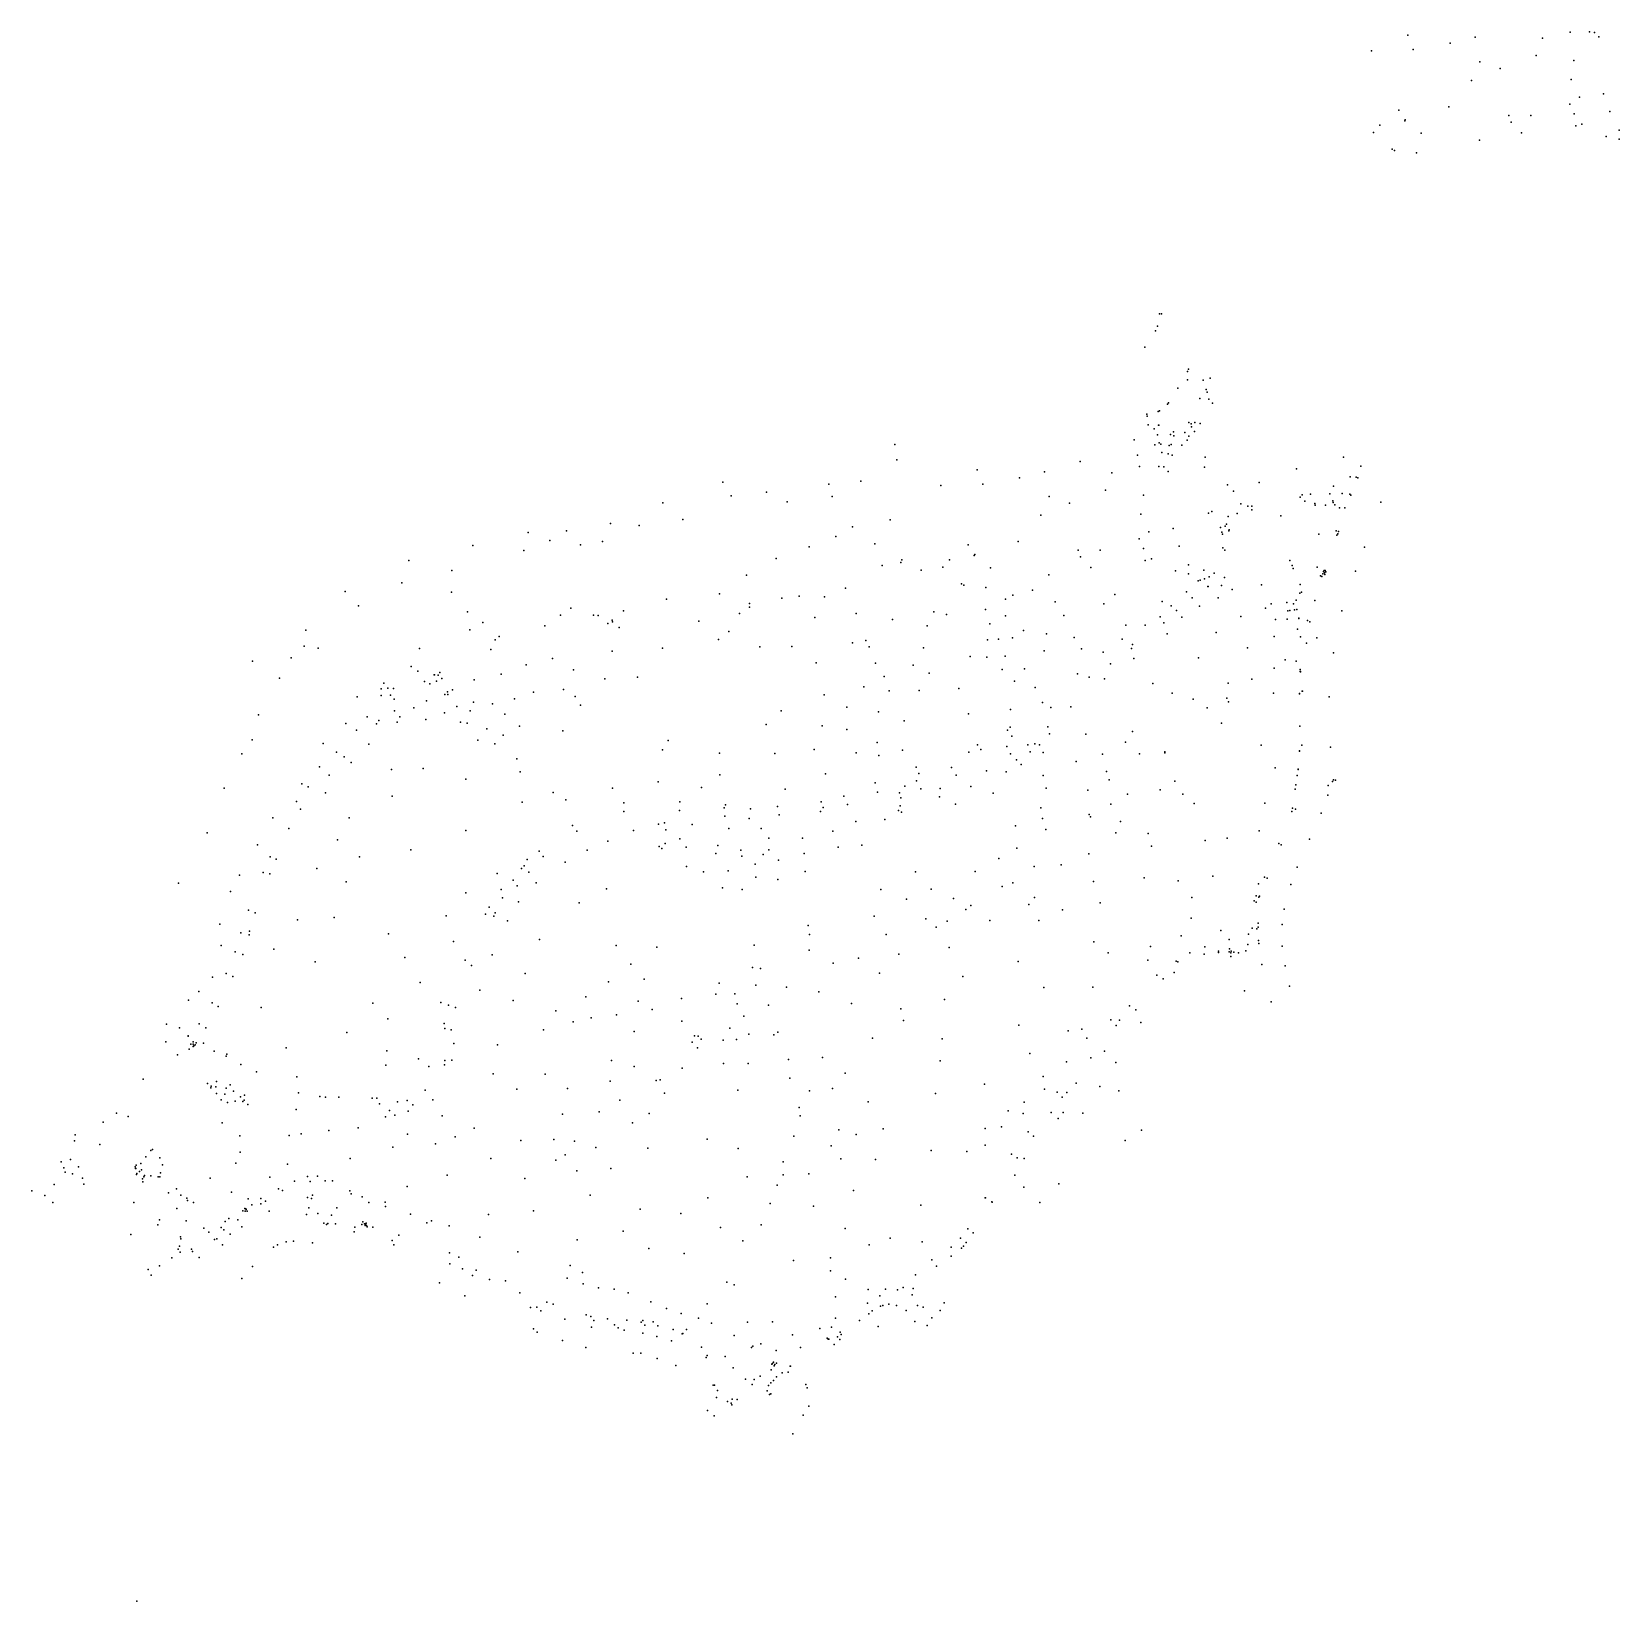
# Model space of a CAD drawing. Header units: metres. Extents: x -2219 to 435, y -3078 to 318.
# Drawn here: x -2219 to -1621, y -3078 to -2487 of the extents above.
import ezdxf

# ---------------------------------------------------------------- set-up
doc = ezdxf.new("R2010")
doc.units = ezdxf.units.M
doc.layers.add('TERRAIN_SPOT_POINTS', color=1, linetype='Continuous')

msp = doc.modelspace()

# ---------------------------------------------------------------- linework, layer by layer
at = {"layer": 'TERRAIN_SPOT_POINTS'}
for p in [(-1700.52, -2488.27, 17.69), (-1684.57, -2491.31, 21.04), (-1675.23, -2489.03, 22.84), (-1649.81, -2489.4, 24.34), (-1639.35, -2487.09, 24.65), (-1632.09, -2486.99, 23.94), (-1630.29, -2487.22, 24.13), (-1628.65, -2488.86, 24.36), (-1714.23, -2494.16, 16.47), (-1698.46, -2493.63, 19.32), (-1673.45, -2498.32, 24.76), (-1652.26, -2495.99, 25.55), (-1637.96, -2497.86, 27.34), (-1665.8, -2500.85, 25.85), (-1676.59, -2505.38, 25.99), (-1638.97, -2504.95, 27.99), (-1626.78, -2510.32, 30.54), (-1703.91, -2516.55, 23.64), (-1685.13, -2515.32, 27.36), (-1639.5, -2514.22, 31.28), (-1635.93, -2511.62, 30.89), (-1635.88, -2511.6, 30.87), (-1711.01, -2522.22, 22.73), (-1701.65, -2520.48, 26.11), (-1701.48, -2520.21, 26.06), (-1662.53, -2518.55, 29.37), (-1661.66, -2521, 31.15), (-1654.17, -2518.55, 31.39), (-1637.86, -2517.87, 31.61), (-1637.25, -2522.39, 32.19), (-1634.94, -2521.79, 32.11), (-1624.44, -2516.99, 30.93), (-1713.49, -2524.95, 22.58), (-1695.5, -2525.23, 26.88), (-1673.56, -2527.77, 30.85), (-1657.76, -2525, 31.89), (-1625.86, -2526.37, 33.99), (-1620.99, -2527.48, 34.04), (-1620.91, -2524.1, 33.84), (-1706.42, -2531.18, 27.41), (-1705.52, -2531.66, 27.44), (-1697.27, -2532.63, 28.38), (-1794.1, -2593.21, 2.79), (-1793.25, -2593.22, 2.88), (-1795.55, -2599.59, 3), (-1794.78, -2597.83, 3.04), (-1799.59, -2605.78, 2.94), (-1783.52, -2614.95, 21.52), (-1783.5, -2618, 20.87), (-1783.1, -2614.02, 15.21), (-1777.54, -2618.14, 21.54), (-1775, -2617.43, 21.51), (-1787.13, -2621.14, 21.51), (-1776.42, -2621.73, 20.36), (-1776.05, -2622.63, 24.42), (-1794.59, -2629.94, 21.51), (-1794.07, -2629.72, 21.52), (-1791, -2627.21, 21.52), (-1790.63, -2626.76, 21.53), (-1778.8, -2625.11, 20.31), (-1775.4, -2625.34, 24.24), (-1774.06, -2626.83, 24.13), (-1798.77, -2630.98, 21.46), (-1798.67, -2631.69, 21.45), (-1798.32, -2635.03, 17.36), (-1794.36, -2635.09, 20.69), (-1794.35, -2635.09, 20.7), (-1782.94, -2634.13, 24.38), (-1782.16, -2634.64, 24.37), (-1781.99, -2635.74, 24.17), (-1780.72, -2634.09, 24.2), (-1778.69, -2634.53, 24.1), (-1803.56, -2640.65, 19.48), (-1796, -2636.53, 21.5), (-1794.85, -2638.71, 21.52), (-1794.11, -2641.7, 24.39), (-1789.93, -2638.63, 20.46), (-1788.76, -2637.63, 20.59), (-1788.68, -2639.08, 24.37), (-1784.45, -2637.92, 24.17), (-1783.63, -2640.76, 24.1), (-1783.05, -2639.28, 24.09), (-1780.9, -2637.52, 24.08), (-1893.7, -2642.36, -0.21), (-1892.97, -2648.1, 0.59), (-1802.33, -2646.39, 22.58), (-1795.81, -2642.5, 21.2), (-1793.49, -2642.3, 24.38), (-1793.21, -2645.41, 23.24), (-1790.75, -2645.87, 23.97), (-1790.46, -2642.72, 24.41), (-1789.7, -2642.43, 24.05), (-1789.22, -2646.37, 23.66), (-1785.64, -2642.7, 24.13), (-1776.89, -2647.16, 24.32), (-1724.78, -2647.2, 24.25), (-1862.68, -2651.91, 17.69), (-1837.39, -2652.67, 22.84), (-1823.88, -2648.83, 22.31), (-1811.97, -2653.04, 24.34), (-1801.51, -2650.73, 24.65), (-1794.25, -2650.63, 23.94), (-1792.45, -2650.86, 24.13), (-1790.81, -2652.5, 24.36), (-1777.06, -2650.93, 24.38), (-1742.45, -2651.52, 24.2), (-1718.21, -2650.53, 27.34), (-1958.48, -2656.55, -0.13), (-1918.54, -2657.38, -0.02), (-1906.48, -2656.14, 0.75), (-1876.39, -2657.8, 16.47), (-1860.62, -2657.27, 19.32), (-1846.73, -2654.95, 21.04), (-1814.42, -2659.63, 25.55), (-1768.48, -2657.63, 24.47), (-1766.13, -2659.96, 24.47), (-1756.48, -2656.74, 24.45), (-1728.49, -2658.05, 24.24), (-1722.25, -2654.55, 27.6), (-1719.97, -2654.66, 27.37), (-1719.39, -2654.97, 27.42), (-1719.39, -2654.97, 27.42), (-1719.39, -2654.97, 27.42), (-1981.11, -2664.32, 0.06), (-1955.38, -2661.66, 0.3), (-1942.07, -2660.28, 0.32), (-1934.31, -2663.95, 1.13), (-1917.26, -2661.91, 1.09), (-1835.61, -2661.96, 24.76), (-1827.96, -2664.49, 25.85), (-1800.12, -2661.5, 27.34), (-1763.39, -2664.74, 24.51), (-1760.83, -2665.59, 24.7), (-1759.25, -2665.59, 24.71), (-1741.01, -2662.23, 24.85), (-1740.32, -2661.3, 24.62), (-1739.3, -2663.69, 25.27), (-1737.17, -2661.05, 24.29), (-1735.57, -2664.64, 25.93), (-1735.44, -2665.21, 25.91), (-1731.52, -2665.22, 26.53), (-1729.85, -2660.92, 24.33), (-1728.82, -2663.56, 27.34), (-1728.68, -2664.28, 27.04), (-1728.05, -2665.16, 27.07), (-1726.25, -2666.18, 27.31), (-1725.26, -2660.79, 27.71), (-1722.35, -2661.07, 27.45), (-1721.96, -2661.41, 27.48), (-1710.74, -2664.04, 27.58), (-2000.8, -2672.17, -0.05), (-1973.5, -2670.67, 1.03), (-1895.49, -2670.77, 17.27), (-1838.75, -2669.02, 25.99), (-1801.13, -2668.59, 27.99), (-1775.58, -2668.2, 25.53), (-1774.34, -2667.58, 25.79), (-1768.15, -2669.54, 27.81), (-1764.74, -2668.33, 24.78), (-1759.26, -2666.97, 24.78), (-1748.29, -2669.23, 25.27), (-1724.29, -2666.26, 27.53), (-2031.79, -2675.53, -0.02), (-2017.39, -2674.92, 0), (-1989.99, -2672.86, 0.57), (-1915.91, -2677.07, 15.78), (-1909.64, -2673.42, 15.59), (-1801.66, -2677.86, 31.28), (-1798.09, -2675.26, 30.89), (-1798.04, -2675.24, 30.87), (-1788.94, -2673.96, 30.54), (-1771.06, -2673.66, 26.58), (-1770.57, -2675.36, 27.24), (-1770.27, -2676.2, 27.45), (-1769.36, -2673.18, 27.79), (-1768.87, -2672.39, 25.03), (-1767.97, -2674.88, 27.36), (-1767.8, -2674.54, 27.65), (-1734.06, -2676.14, 26.91), (-1727.57, -2674.89, 27.61), (-1727.3, -2676.56, 27.58), (-1726.86, -2676.06, 27.65), (-1726.63, -2675.1, 27.63), (-2052.62, -2680.42, 0.06), (-2033.36, -2682.26, 0.63), (-2023.61, -2678.54, 2.1), (-2012.11, -2680.2, 1.21), (-2003.83, -2678.9, 1.02), (-1926.01, -2680.86, 15.26), (-1901.19, -2679.77, 20.1), (-1866.07, -2680.19, 23.64), (-1863.81, -2684.12, 26.11), (-1863.63, -2683.85, 26.06), (-1847.29, -2678.96, 27.36), (-1824.69, -2682.19, 29.37), (-1816.33, -2682.19, 31.39), (-1800.02, -2681.51, 31.61), (-1786.6, -2680.63, 30.93), (-1770.21, -2681.27, 28.64), (-1769.42, -2682.14, 27.8), (-1716.87, -2681.05, 27.88), (-2076.7, -2686.01, 0.06), (-2060.54, -2689.88, 1.6), (-1938.39, -2685.34, 17.66), (-1898.48, -2687.94, 23.91), (-1891.49, -2686.83, 23.58), (-1891.02, -2685.85, 23.28), (-1883.82, -2689.76, 23.14), (-1875.65, -2688.59, 22.58), (-1873.17, -2685.86, 22.73), (-1857.66, -2688.87, 26.88), (-1823.82, -2684.64, 31.15), (-1819.92, -2688.64, 31.89), (-1799.41, -2686.03, 32.19), (-1797.1, -2685.43, 32.11), (-1788.02, -2690.01, 33.99), (-1783.07, -2687.74, 33.84), (-1777.38, -2689.66, 33.35), (-1777.32, -2689.69, 33.54), (-1744.9, -2686.12, 26.66), (-1744.05, -2687.99, 27.65), (-1743.66, -2689.03, 27.66), (-1734.68, -2688.58, 27.94), (-1734.68, -2688.58, 27.94), (-1734.68, -2688.58, 27.94), (-1732.09, -2689.78, 28.02), (-1731.7, -2689.87, 28.03), (-2079.41, -2694.53, 1.72), (-1949.54, -2691.54, 17.62), (-1868.58, -2694.82, 27.41), (-1867.68, -2695.3, 27.44), (-1835.72, -2691.41, 30.85), (-1783.15, -2691.12, 34.04), (-1779.45, -2693.76, 34.07), (-1779.45, -2693.76, 34.07), (-1779.45, -2693.76, 34.07), (-1778.75, -2693.44, 33.83), (-1777.11, -2692.96, 33.54), (-1775.9, -2695.84, 33.52), (-1775.75, -2695.81, 33.55), (-1775.37, -2692.17, 33.33), (-1773.48, -2690.82, 33.21), (-1770.71, -2695.42, 32.35), (-1769.57, -2692.45, 32.36), (-1755.58, -2695.28, 27.77), (-1741.06, -2695.04, 28.15), (-1733.45, -2691.85, 28.23), (-1732.94, -2692.11, 28.44), (-1732.9, -2692.1, 28.46), (-1732.59, -2691.1, 28.19), (-1732.22, -2690.15, 28.12), (-1731.92, -2690.76, 25.75), (-1731.74, -2691.3, 28.2), (-1731.37, -2690.36, 28.13), (-1720.25, -2690.14, 28.03), (-2100.65, -2697.69, -0.08), (-2060.63, -2697.99, 5.91), (-1979.66, -2700.58, 17.89), (-1959.71, -2698.67, 18.14), (-1936.31, -2700.22, 22.04), (-1929.75, -2699.49, 22.13), (-1920.25, -2699.72, 22.82), (-1912.32, -2696.52, 23.25), (-1859.43, -2696.27, 28.38), (-1851.97, -2700.58, 29.75), (-1849.29, -2699.13, 30.07), (-1841.9, -2697.25, 30.9), (-1833.28, -2701.64, 32.21), (-1810.8, -2698.88, 34.07), (-1793.07, -2701.44, 36.39), (-1783.88, -2697.92, 35.29), (-1781.76, -2700.13, 35.21), (-1772, -2700.07, 35.68), (-1766.68, -2697.02, 31.65), (-1746.06, -2701.9, 27.92), (-1742.56, -2701.05, 29.09), (-1741.14, -2698.37, 28.83), (-1740.59, -2697.99, 28.72), (-1735.53, -2701.08, 28.86), (-2095.71, -2703.18, 1.7), (-2054.58, -2705.4, 10.8), (-2019.62, -2706.61, 17.59), (-2015.76, -2703.99, 17.41), (-2007.2, -2706.6, 17.25), (-2005.46, -2706.73, 16.65), (-1995.82, -2704.96, 18.88), (-1952.22, -2705.98, 20.93), (-1948.46, -2702.29, 21.53), (-1948.43, -2703.57, 21.7), (-1923.78, -2707.51, 26.4), (-1908.26, -2706.02, 27.36), (-1879.04, -2705.36, 28.23), (-1874.22, -2706.41, 28.56), (-1859.61, -2704.54, 29.91), (-1852.04, -2706.92, 30.82), (-1830.08, -2706.74, 33.74), (-1814.96, -2702.42, 33.95), (-1793.83, -2707.3, 36.81), (-1789.63, -2703.15, 36.32), (-1787.6, -2704.9, 36.19), (-1785.64, -2707.41, 38.91), (-1778.98, -2703.22, 38.31), (-1763.37, -2707.18, 35.51), (-1754.16, -2703.97, 30.64), (-1751.97, -2702.42, 30.49), (-1745.65, -2705.07, 29.71), (-1744.96, -2704.87, 29.58), (-1743.57, -2702.36, 29.26), (-1743.18, -2704.69, 29.62), (-1742.33, -2704.56, 29.53), (-1741.6, -2707.93, 29.71), (-1741.56, -2707.72, 29.68), (-1725.32, -2704.96, 28.72), (-2115.45, -2712.27, 0.03), (-2053.78, -2712.16, 13.47), (-2048.85, -2709.45, 16.14), (-2025.55, -2710.67, 18.09), (-2001.74, -2709.73, 17.16), (-2000.13, -2708.47, 17.2), (-2000, -2709.1, 15.86), (-1997.48, -2711.35, 17.51), (-1967.57, -2708.91, 18.84), (-1956.19, -2712.76, 21.14), (-1894.54, -2708.31, 27.87), (-1881.55, -2710.71, 29.87), (-1857.96, -2709.86, 30.78), (-1845.24, -2712.37, 33.17), (-1836.53, -2713.73, 33.92), (-1806.69, -2710.43, 37.55), (-1799.49, -2710.41, 37.44), (-1792.42, -2709.51, 36.94), (-1791.18, -2713.73, 39.26), (-1772.76, -2713.13, 41.7), (-1750.38, -2708.28, 32.17), (-1745.97, -2708.17, 29.79), (-1742.09, -2711.91, 30.12), (-1738.27, -2708.68, 29.58), (-1737.49, -2709.2, 29.32), (-2116.18, -2718.34, 0.8), (-2110.9, -2719.01, 1.57), (-2072.72, -2719.18, 24.65), (-2045.87, -2719.56, 19.67), (-2044.17, -2715.98, 19.24), (-2042.68, -2714.64, 19.12), (-1981.15, -2719.03, 20.77), (-1960.06, -2715.86, 21.3), (-1944.49, -2718.59, 25.81), (-1932.51, -2718.45, 26.93), (-1909.63, -2717.07, 28.09), (-1904.63, -2716.15, 28.45), (-1903.39, -2718.62, 29.46), (-1882.92, -2719, 31.18), (-1858.84, -2715.98, 32.23), (-1854.65, -2715.63, 32.47), (-1849.45, -2715.2, 33.06), (-1837.43, -2720.01, 34.53), (-1826.12, -2715.05, 34.68), (-1823.39, -2719.29, 37.29), (-1808.12, -2715.74, 37.78), (-1804.54, -2719.21, 37.92), (-1804.54, -2719.21, 37.92), (-1804.54, -2719.21, 37.92), (-1804.23, -2717.66, 37.74), (-1760.85, -2718.93, 40.08), (-1750.85, -2714.67, 34.39), (-1740.89, -2714.76, 30.26), (-1738.71, -2717.22, 29.77), (-1734.78, -2715.14, 29.68), (-2135.54, -2723.94, 0.16), (-2120.97, -2722.66, 0.38), (-2075.84, -2725.98, 29.36), (-2032.5, -2725.3, 21.16), (-2022.61, -2722.9, 21.02), (-2000.12, -2720.18, 22.38), (-1923.34, -2724.61, 28.1), (-1900.95, -2724.7, 30.54), (-1886.77, -2725.42, 32.35), (-1865.36, -2722.23, 32.79), (-1859.12, -2722.51, 32.78), (-1852.13, -2722.09, 33.69), (-1815.27, -2720.59, 37.96), (-1812.52, -2724.92, 38.3), (-1803.72, -2722.95, 39.87), (-1779.34, -2722.73, 44.45), (-1746.77, -2723.51, 34.49), (-1742.61, -2724, 31.56), (-1728.56, -2720.84, 29.69), (-2125.41, -2730.32, 0.99), (-2073.36, -2727.7, 29.1), (-2070.81, -2731.59, 29.37), (-2067.13, -2729.17, 27.28), (-2067.09, -2729.17, 27.27), (-2067.08, -2729.17, 27.27), (-2067.08, -2729.17, 27.27), (-2067.08, -2729.17, 27.27), (-2066.24, -2731.53, 25.18), (-2065.62, -2729.28, 28.77), (-2065.05, -2728.21, 24.71), (-2064.24, -2730.53, 24.36), (-2052.15, -2730.94, 22.73), (-2041.95, -2728.83, 21.35), (-2014.66, -2727.22, 23.35), (-2002.96, -2730.64, 25.74), (-1990.56, -2730.04, 25.98), (-1897.73, -2729.75, 31.88), (-1880.8, -2728.54, 33.12), (-1853.24, -2727.16, 35.53), (-1848.61, -2731.45, 35.58), (-1844.88, -2726.79, 34.43), (-1824.96, -2728.7, 38.33), (-1820.49, -2729.95, 38.55), (-1814.74, -2730.67, 40.76), (-1759.23, -2730.68, 44.18), (-1750.81, -2726.62, 38.37), (-1741.1, -2727.84, 31.84), (-1741.07, -2727.11, 30.6), (-1740.94, -2727.98, 30.39), (-1740.91, -2727.88, 30.42), (-2096.2, -2737.42, 21.01), (-2087.1, -2734.43, 24.56), (-2087.09, -2736.9, 24.48), (-2086.12, -2732.28, 24.54), (-2084.64, -2734.07, 29.35), (-2083.59, -2736.79, 28.97), (-2082.55, -2734.31, 27.85), (-2082.55, -2734.31, 27.85), (-2082.55, -2734.31, 27.85), (-2068.85, -2732.49, 28.76), (-2063.14, -2736.47, 25.18), (-2062.19, -2735.53, 25.18), (-2062.06, -2736.56, 24.94), (-2060.23, -2734.79, 24.67), (-2029.82, -2735.61, 25.04), (-2018.42, -2734.64, 25.32), (-2014.03, -2737.24, 25.74), (-1920.29, -2736.68, 31.34), (-1905.36, -2733.57, 31.79), (-1895.8, -2735.18, 32.95), (-1884.57, -2735.03, 33.55), (-1869.55, -2734.25, 35.96), (-1840.9, -2733.85, 38.54), (-1796.58, -2732.33, 43.65), (-1789.3, -2736.02, 46.29), (-1768.65, -2737.91, 50.64), (-1768.17, -2732.27, 48.9), (-1751.08, -2736.05, 40.85), (-1741.36, -2736.15, 33), (-1741.32, -2736.2, 31.16), (-1740.32, -2735.28, 30.99), (-1740.24, -2735.23, 31.05), (-1730.19, -2737.36, 30.98), (-2082.26, -2738.23, 28.97), (-2082.08, -2742.63, 23.87), (-2074.79, -2741.55, 24.73), (-2070.09, -2738.85, 25.21), (-2063.32, -2743.36, 26.03), (-2058.7, -2741, 27.72), (-2053.64, -2742.7, 27.4), (-2052.41, -2739.39, 27.26), (-2045.21, -2739.97, 26.73), (-2040.54, -2743.9, 26.91), (-2036.93, -2738.17, 24.87), (-2012.03, -2740.49, 27.78), (-1936.48, -2742.65, 30.62), (-1911.74, -2741.3, 32.47), (-1899.9, -2743.1, 33.5), (-1865.93, -2743.78, 36.54), (-1850.2, -2742.17, 39.12), (-1838.09, -2739.57, 38.86), (-1834.97, -2741.41, 39.07), (-1827.39, -2741.13, 41.22), (-1781.34, -2738.27, 48.96), (-1776.03, -2741.57, 50.82), (-1768, -2739.32, 50.96), (-2133.37, -2744.21, 0.09), (-2100.43, -2747.44, 19.64), (-2096.46, -2749.88, 19.77), (-2092.45, -2744.95, 21.42), (-2088.85, -2747.56, 21.95), (-2087.99, -2746.35, 22.17), (-2081.09, -2746.92, 23.44), (-2080.12, -2744.95, 23.71), (-2070.3, -2745.88, 26.35), (-2057.31, -2746.93, 27.69), (-2054.72, -2747.35, 27.59), (-2047.39, -2749.45, 27.48), (-2035, -2748.49, 28.21), (-1942.15, -2747.76, 30.29), (-1921.03, -2748.31, 32.89), (-1911.84, -2749.65, 33.92), (-1890.16, -2746.47, 36.59), (-1851.34, -2749.89, 40.23), (-1850.31, -2748.82, 39.9), (-1836.1, -2748.74, 41.49), (-1770.71, -2747.28, 52.53), (-1741.23, -2748.44, 32.09), (-1741.22, -2748.48, 34.65), (-2135.76, -2753.64, -0.03), (-2108.92, -2754.97, 18.13), (-2091.82, -2755.16, 20.52), (-2050.75, -2753.73, 28.07), (-2044.34, -2755.13, 29.67), (-2041.16, -2751.77, 27.71), (-2018.78, -2750.23, 29.78), (-1979.11, -2753.88, 33.57), (-1900.41, -2754.55, 36.66), (-1862.59, -2755.52, 41.51), (-1849.67, -2752.22, 40.26), (-1843.61, -2755.41, 42.75), (-1840.95, -2755.12, 42.78), (-1839.18, -2755.42, 42.7), (-1835.52, -2751.33, 41.89), (-1821.79, -2751.46, 44.99), (-1806.8, -2754.51, 49), (-1804.17, -2750.4, 47.89), (-1755.75, -2755.54, 46.07), (-1740.41, -2755.56, 32.52), (-2139.56, -2758.83, 0), (-2103.95, -2758.21, 18.49), (-2101.05, -2760.01, 18.73), (-2036.02, -2760.73, 30.04), (-1981.24, -2757.31, 33.84), (-1959.71, -2758.6, 30.77), (-1938.93, -2758.75, 32.75), (-1924.03, -2757.17, 34.12), (-1908.26, -2758.51, 34.85), (-1899.68, -2759.52, 36.98), (-1890.85, -2757.5, 37.11), (-1865.85, -2758.27, 41.74), (-1865.85, -2758.27, 41.74), (-1865.85, -2758.27, 41.74), (-1861.33, -2757.22, 41.6), (-1851.56, -2756.06, 42.88), (-1850.11, -2758.87, 43.08), (-1847.9, -2761.14, 44.97), (-1842.79, -2758.15, 43.38), (-1837.84, -2758.3, 43.81), (-1825.45, -2761.79, 48.88), (-1815.48, -2758.99, 49.13), (-1801.56, -2758.85, 51.57), (-1792.06, -2758.52, 52.94), (-1791.98, -2758.14, 52.87), (-1741.27, -2757.77, 32.71), (-1741.26, -2757.85, 35.28), (-1729.68, -2756.38, 32.67), (-2110.33, -2763.7, 18.29), (-2106.76, -2766.92, 18.46), (-2098.42, -2762.13, 18.81), (-2083.28, -2764.72, 25.29), (-2071.27, -2764.38, 26.67), (-2034.78, -2765.65, 33.14), (-1959.64, -2766.75, 32.37), (-1919.78, -2766.34, 35.57), (-1885.7, -2763.91, 41.31), (-1884.64, -2766.27, 41.46), (-1872.37, -2763.98, 43.46), (-1870.6, -2766.89, 43.58), (-1859.14, -2765.26, 45.35), (-1851.72, -2765.67, 45.36), (-1846.12, -2762.88, 45.18), (-1837.9, -2767.07, 48.55), (-1814.01, -2765.54, 50.88), (-1750.46, -2764.1, 43.6), (-1742.19, -2767.04, 35.93), (-1741.85, -2764.68, 35.75), (-1741.84, -2764.77, 33.19), (-2146.25, -2771.83, -0.02), (-2117.05, -2770.1, 18.26), (-2114.58, -2771.31, 18.31), (-2114.58, -2771.31, 18.31), (-2114.58, -2771.31, 18.31), (-2108.08, -2773.5, 18.26), (-2055.31, -2768.42, 29.28), (-2022.39, -2773.47, 36.55), (-2000.01, -2771.8, 36.91), (-1982.85, -2769.39, 37.12), (-1966.56, -2771.49, 37.15), (-1934.98, -2772.15, 35.37), (-1901.09, -2769.71, 40.6), (-1900.23, -2773.24, 40.69), (-1891.99, -2773.55, 42.99), (-1889.89, -2771.03, 42.97), (-1885.58, -2769.06, 43.17), (-1883.89, -2772.08, 43.29), (-1876.6, -2771.89, 45.33), (-1865.06, -2771.2, 45.48), (-1856.73, -2773.61, 48.59), (-1836.76, -2771.82, 49.18), (-1821.05, -2772.56, 52.5), (-1813, -2768.6, 52.85), (-1793.81, -2772.35, 56.35), (-1788.23, -2769.12, 56), (-1742.98, -2772.21, 35.5), (-1742.72, -2770.52, 33.63), (-1730.51, -2770.75, 33.68), (-1730.51, -2770.75, 33.68), (-1730.51, -2770.75, 33.68), (-1728.94, -2769.22, 33.41), (-1728.56, -2768.59, 33.32), (-1727.7, -2768.75, 33.23), (-2119, -2776.79, 17.9), (-2117.51, -2779.68, 18), (-2082.98, -2774.8, 25.68), (-2033.98, -2777.06, 35.9), (-2017.64, -2776.22, 36.83), (-2017.64, -2776.22, 36.83), (-2017.64, -2776.22, 36.83), (-1995.76, -2777.3, 37.51), (-1974.65, -2776.89, 37.68), (-1957.99, -2779.17, 37.71), (-1957.48, -2778.08, 37.76), (-1948.04, -2779.51, 37.95), (-1937.91, -2778.65, 38.29), (-1921.39, -2776.89, 39.41), (-1920.75, -2779.02, 39.55), (-1920.75, -2779.02, 39.55), (-1920.75, -2779.02, 39.55), (-1912.91, -2774.79, 39.87), (-1911.49, -2777.98, 39.96), (-1891.67, -2778.45, 44.88), (-1891.45, -2775.38, 43.17), (-1876.9, -2775.02, 45.26), (-1870.87, -2777.77, 48.53), (-1838.77, -2779.17, 52.8), (-1812.4, -2777.75, 54.57), (-1806.09, -2774.08, 54.91), (-1785.26, -2774.04, 55.73), (-1781.02, -2777.61, 54.32), (-1754.34, -2777.45, 43.02), (-1743.9, -2779.35, 34.24), (-1742.78, -2779.68, 34.25), (-1730.67, -2774.39, 33.81), (-2127.88, -2782.93, 17.43), (-2099.14, -2783, 24.13), (-1995.7, -2780.52, 37.83), (-1982.69, -2785.27, 41.8), (-1980.39, -2784.77, 41.37), (-1974.78, -2780.22, 37.85), (-1969.99, -2785.42, 41.4), (-1957.78, -2782.36, 37.95), (-1948.55, -2783.26, 37.93), (-1937.28, -2781.84, 38.37), (-1921.71, -2780.54, 39.47), (-1908.36, -2784.37, 43.36), (-1897.52, -2783.63, 44.71), (-1892.31, -2780.2, 45.16), (-1891.23, -2780.84, 45.18), (-1838.05, -2783.14, 53.5), (-1820.53, -2781.71, 54.73), (-1820.03, -2782.51, 54.78), (-1808.75, -2784.27, 56.34), (-1744.18, -2780.56, 34.93), (-1733.2, -2781.17, 34.24), (-2152.62, -2788.65, 0.08), (-2121.9, -2787.01, 17.85), (-2103.63, -2791.2, 24.15), (-2055.31, -2787.71, 31.63), (-2015.05, -2785.79, 37.55), (-2013.42, -2787.91, 37.72), (-1992.17, -2787.72, 41.9), (-1979.96, -2787.48, 41.69), (-1974.65, -2790.8, 41.67), (-1956.22, -2786.99, 40.77), (-1943.99, -2786.97, 40.74), (-1941.14, -2790.56, 41.04), (-1928.46, -2790.58, 41.8), (-1917.1, -2787.94, 42.55), (-1848.23, -2785.9, 52.47), (-1836.85, -2787.37, 55.52), (-1810.51, -2788.65, 56.24), (-1798.28, -2788.79, 55.84), (-1776.82, -2791.5, 49.67), (-1768.59, -2790.65, 46.87), (-1756.46, -2787.82, 42.52), (-1737.52, -2790.98, 34.84), (-2133.69, -2793.15, 17.59), (-2128.98, -2797.57, 17.67), (-2095.32, -2797.65, 25.88), (-2075.98, -2795.05, 29.08), (-2027.64, -2795.51, 37.51), (-2026.15, -2797.45, 37.55), (-2009.6, -2795.14, 41.04), (-2001.78, -2791.76, 41.59), (-1982.5, -2793.73, 41.95), (-1981.41, -2794.51, 42.75), (-1980.17, -2792.64, 42.64), (-1972.34, -2793.94, 43.7), (-1961.16, -2796.38, 43.88), (-1960.41, -2793.35, 41.36), (-1951.67, -2795.06, 41.36), (-1951.29, -2797.35, 43.46), (-1943.26, -2796.75, 42.41), (-1941.16, -2794.99, 41.39), (-1927.9, -2796.36, 44.48), (-1915.04, -2794.03, 45.93), (-1906.18, -2793.25, 46.81), (-1847.74, -2794.4, 55.69), (-1820.64, -2796.56, 56.55), (-1797, -2793.67, 54.86), (-1749.11, -2792.66, 35.87), (-1748.22, -2793.09, 35.26), (-2131.59, -2803.58, 17.6), (-2126.68, -2798.54, 17.61), (-2111.3, -2801.99, 23.73), (-2034.32, -2802.08, 37.54), (-2033.26, -2800.96, 37.59), (-2032.2, -2798.64, 37.53), (-2031.48, -2803.42, 37.54), (-2017.8, -2799.6, 40.7), (-1972.19, -2801.24, 44.09), (-1965.78, -2803.3, 44.09), (-1956.46, -2802.93, 43.69), (-1946.3, -2800.42, 43.03), (-1937.55, -2798.89, 44.42), (-1927.42, -2803.19, 46.41), (-1885.9, -2803.34, 54.15), (-1863.42, -2803.13, 56.41), (-1854.52, -2798.32, 55.83), (-1841.28, -2801.21, 57.34), (-1831.07, -2800.66, 56.9), (-1742.23, -2801.56, 35.35), (-2163.48, -2807.6, 0.05), (-2140.52, -2804.56, 17.43), (-2129.04, -2804.01, 17.47), (-2100.33, -2807.06, 25.66), (-2043.42, -2803.96, 35.66), (-2037.4, -2806.46, 36.97), (-2035.93, -2808.61, 37.06), (-2028.8, -2807.45, 40.06), (-2002.34, -2809.63, 41.3), (-1958.64, -2809.32, 47.37), (-1946.07, -2805.31, 46.25), (-1937.82, -2806.21, 46.01), (-1853.28, -2808.81, 58.16), (-1849.21, -2807.4, 57.79), (-1818.94, -2806.92, 54.95), (-1799.77, -2805.49, 51.72), (-1787.02, -2806.69, 48.14), (-1773.9, -2804.89, 44.87), (-1756.8, -2807.85, 36.89), (-1754.48, -2805.31, 36.73), (-1753.52, -2805.64, 36.12), (-1744.58, -2808.1, 35.71), (-2143.81, -2810.69, 17.51), (-2055.22, -2811.14, 35.11), (-2041.92, -2809.92, 36.03), (-2041.4, -2813.03, 35.93), (-2035.44, -2814.52, 39.63), (-2012.58, -2814.9, 41.14), (-1951.19, -2809.91, 46.61), (-1898.92, -2809.94, 54.79), (-1889.32, -2813.63, 57.61), (-1880.07, -2809.78, 57.06), (-1871.63, -2813.29, 58.56), (-1843.24, -2815.52, 56.79), (-1841.07, -2812.94, 56.88), (-1816.42, -2815, 51.43), (-1781.86, -2812.96, 44.96), (-1758.45, -2814.15, 36.96), (-1757.67, -2812.36, 37.06), (-1757.58, -2814.67, 36.6), (-1756.68, -2812.8, 36.51), (-1756.35, -2812.43, 36.5), (-2137.11, -2817.77, 17.58), (-2134.58, -2818.69, 17.52), (-2118.59, -2821.32, 22.66), (-2104.79, -2820.45, 26.23), (-2062.69, -2819.83, 34.76), (-2047.87, -2819.21, 36.15), (-2046.49, -2816.58, 36.17), (-2044.74, -2820.01, 36.06), (-2044.17, -2818.7, 36.05), (-1901.51, -2819.98, 56.71), (-1882.01, -2821.01, 59.67), (-1866.94, -2817.52, 59.12), (-1865.08, -2815.91, 59.13), (-1857.95, -2821.63, 57.66), (-1839.46, -2821.57, 54.59), (-1830.59, -2817.53, 54.36), (-1782.13, -2820.7, 42), (-1747.06, -2817.34, 36.08), (-2147.89, -2822.98, 17.15), (-2139.93, -2826.21, 17.62), (-2136.84, -2826.97, 17.62), (-2136.67, -2825.6, 17.66), (-2136.67, -2825.6, 17.66), (-2136.67, -2825.6, 17.66), (-2084.37, -2826.67, 31.42), (-2039.54, -2821.73, 38.94), (-1926.4, -2823.53, 52.25), (-1925.87, -2826.82, 54.4), (-1896.96, -2826.82, 59.14), (-1878.14, -2824.14, 59.47), (-1874.04, -2821.84, 59.47), (-1785.94, -2827.43, 40.6), (-1770.91, -2825.41, 39.06), (-1760.56, -2826.79, 36.87), (-1759.17, -2824.51, 36.9), (-1757.43, -2824.77, 36.71), (-1757.43, -2824.77, 36.71), (-1757.43, -2824.77, 36.71), (-1756.92, -2824.12, 36.66), (-1756.86, -2822.58, 36.7), (-1747.89, -2823.08, 36.25), (-2147.33, -2831.04, 17.14), (-2142.14, -2833.44, 17.67), (-2127.54, -2832.41, 21.33), (-2059.92, -2829.52, 35.8), (-2059.92, -2829.52, 35.8), (-2059.92, -2829.52, 35.8), (-2027.52, -2828.76, 40.96), (-1998.68, -2831.01, 48.34), (-1983.37, -2831.67, 51.96), (-1946.68, -2830.9, 54.92), (-1925.98, -2832.79, 55.24), (-1873.26, -2831.74, 58.01), (-1818.76, -2829.59, 47.92), (-1797.41, -2831.34, 42.38), (-1777.02, -2831.47, 37.28), (-1771.88, -2833.16, 37.33), (-1767.86, -2833.43, 37.63), (-1767.83, -2828.81, 37.11), (-1767.64, -2832.21, 37.14), (-1767.09, -2833.15, 37.39), (-1766.09, -2833.52, 37.18), (-1761.5, -2833, 37.03), (-1760.83, -2830.68, 37.02), (-1756.79, -2829.09, 36.66), (-1756.62, -2830.28, 36.71), (-1747.79, -2831.23, 36.33), (-2139.29, -2834.45, 17.76), (-2112.03, -2837.17, 24.5), (-2078.2, -2835.47, 33.65), (-2055.54, -2836.54, 36.36), (-2053.12, -2838.55, 36.42), (-2045.34, -2834.54, 40.24), (-1993.18, -2838.03, 52.55), (-1947.25, -2839.32, 57.78), (-1916.95, -2837.67, 58.53), (-1907.34, -2835.84, 58.77), (-1892.2, -2834.29, 59.64), (-1847.27, -2837.02, 53.01), (-1813.33, -2833.8, 46.57), (-1798.49, -2836.53, 41.85), (-1787.75, -2836.89, 37.32), (-1787.19, -2837.11, 37.34), (-1787.19, -2837.11, 37.34), (-1787.19, -2837.11, 37.34), (-1782.57, -2833.79, 37.39), (-1777.19, -2834.26, 37.36), (-1777.18, -2834.28, 37.36), (-1771.78, -2833.71, 37.48), (-1767.2, -2835.17, 37.59), (-1767.12, -2833.72, 37.52), (-1764.35, -2833.83, 37.1), (-1755.46, -2838.11, 36.69), (-1746.66, -2838.72, 36.37), (-2150.64, -2842.97, 17.54), (-2145.47, -2841.56, 17.76), (-2143.02, -2842.7, 17.78), (-2072.45, -2844.89, 34.91), (-2032.9, -2841.58, 40.74), (-2001.56, -2844.72, 52.74), (-1988.06, -2843.73, 56.19), (-1959.85, -2845.18, 59.24), (-1944.31, -2839.72, 58.13), (-1899.44, -2841.41, 59.51), (-1868.11, -2842.7, 54.76), (-1795.1, -2842.12, 37.28), (-1792.66, -2843.5, 37.43), (-1788.57, -2841.19, 37.43), (-2155.78, -2848.28, 17.45), (-2049.95, -2847.78, 39.95), (-2010.02, -2850.38, 51.44), (-1974, -2850.92, 61.06), (-1961.11, -2849.37, 61.22), (-1953.94, -2849.16, 61.23), (-1946.03, -2845.99, 60.18), (-1934.52, -2846.72, 61.01), (-1922.3, -2848.5, 61.43), (-1875, -2851.39, 53.98), (-1837.65, -2846.83, 47.88), (-1819.09, -2846.69, 43.26), (-1762.04, -2848.07, 37.17), (-1745.05, -2846.36, 36.27), (-2159.63, -2851.58, 17.16), (-2150.73, -2852.6, 17.5), (-2148.46, -2853.99, 17.48), (-2132.37, -2854.37, 22.21), (-2090.24, -2852.71, 33.06), (-2064.64, -2852.5, 36.51), (-2061.78, -2853.44, 36.75), (-2059.15, -2854.41, 36.92), (-2037.46, -2851.67, 40.65), (-2021.33, -2855.66, 47.84), (-1998.52, -2857.17, 57.27), (-1990.42, -2852.02, 58.77), (-1985.09, -2855.1, 60.78), (-1953.05, -2852.92, 62.96), (-1941.34, -2853.52, 62.91), (-1909.96, -2852.91, 60.01), (-1891.49, -2854.85, 55.98), (-1805.29, -2853.76, 36.75), (-1802.94, -2855.28, 36.94), (-1751.94, -2852.2, 36.42), (-2167.93, -2860.61, 15), (-2163.14, -2862, 16.67), (-2155.62, -2860.56, 17.04), (-2153.2, -2861.96, 17.11), (-2084.58, -2858.58, 34.3), (-2063.37, -2860.41, 36.88), (-2063.19, -2862.24, 37.06), (-2060.83, -2862.81, 37.29), (-2026.01, -2862.74, 47.04), (-2014.85, -2859.71, 51.38), (-2008.02, -2858.22, 53.97), (-1991.92, -2863.4, 60.84), (-1973.95, -2859.49, 64.93), (-1955.9, -2862.08, 67.86), (-1950.54, -2857.57, 65.19), (-1890.41, -2859.22, 55.38), (-1847.04, -2860.97, 46.59), (-1828.47, -2863.15, 40.33), (-1823.28, -2862.5, 40.59), (-1812.35, -2858.98, 36.9), (-1810.4, -2861.16, 36.08), (-1809.11, -2859.11, 36.34), (-1801.11, -2860.06, 36.48), (-2168.19, -2867.33, 16.85), (-2159.84, -2865.12, 16.91), (-2159.79, -2864.97, 17.04), (-2158.81, -2868.12, 16.89), (-2157.9, -2868.18, 15.84), (-2157.87, -2867.31, 16.91), (-2157.87, -2869.01, 16.89), (-2157.63, -2868.81, 16.9), (-2157.2, -2868.44, 16.99), (-2156.74, -2867.69, 17.01), (-2153.99, -2867.81, 18.18), (-2100.09, -2863.76, 32.09), (-2059.72, -2867.95, 39.37), (-2043.34, -2868.47, 40.9), (-1970.05, -2867.46, 68.02), (-1969.13, -2864.96, 67.94), (-1967.75, -2865.2, 68.09), (-1966.63, -2866.31, 68.09), (-1958.36, -2866.61, 66.79), (-1953.3, -2866.44, 68.22), (-1948.74, -2864.42, 66.92), (-1939.24, -2864.7, 64.19), (-1937.73, -2863.67, 64.05), (-1902.14, -2865.85, 56.02), (-1875.88, -2866.13, 50.65), (-1821.43, -2865.9, 40.58), (-2163.78, -2872.18, 16.8), (-2159.44, -2870.01, 16.92), (-2159.44, -2870.01, 16.92), (-2159.44, -2870.01, 16.92), (-2150.02, -2870.81, 19.75), (-2145.56, -2872.62, 21.51), (-2145.25, -2871.9, 21.5), (-2122.97, -2869.57, 26.93), (-2084.99, -2870.7, 35.14), (-2073.06, -2873.73, 36.71), (-2063.1, -2874.31, 39.4), (-2060.48, -2874.13, 39.53), (-2000.34, -2874.3, 59.45), (-1968.04, -2869.53, 68.13), (-1958.26, -2875.42, 68.19), (-1948.96, -2875.43, 65.84), (-1933.73, -2873.96, 61.01), (-1920.97, -2873.22, 58.58), (-1876.64, -2874.41, 48.57), (-1842.88, -2871.67, 42.31), (-1829.01, -2874.83, 39.42), (-1819.86, -2873.25, 35.03), (-1814.69, -2870.76, 35.24), (-1810.52, -2875.08, 34.78), (-2176.8, -2881.34, 16.66), (-2139.96, -2875.86, 24.37), (-2134.06, -2878.61, 25.87), (-2118.94, -2880.46, 30.69), (-2085.4, -2876.11, 35.39), (-2069.24, -2876.62, 36.97), (-2063.25, -2875.97, 39.54), (-2044.91, -2879.32, 41.05), (-2025.32, -2879.51, 48.87), (-1991.92, -2876.57, 62.29), (-1973.84, -2877.15, 66.47), (-1933.2, -2880.98, 58.8), (-1912.46, -2879.02, 55.92), (-1837.89, -2880.36, 38.33), (-2152.55, -2883.01, 24.69), (-2151.29, -2884.66, 24.94), (-2151.16, -2884.03, 24.86), (-2149.35, -2884.18, 25.05), (-2149.35, -2884.18, 25.05), (-2149.15, -2882.26, 25.01), (-2149.14, -2886.72, 25.09), (-2146.06, -2886.95, 25.42), (-2145.54, -2884.74, 25.44), (-2143.95, -2883.48, 25.36), (-2142.8, -2885.91, 25.48), (-2138.6, -2887.31, 25.15), (-2118.29, -2886.44, 32.47), (-2070.52, -2885.42, 38.88), (-2036.05, -2885.14, 46.55), (-2017.02, -2884.84, 53.1), (-2000.88, -2882.14, 59.62), (-1983.63, -2881.78, 64.4), (-1982.06, -2881.6, 64.75), (-1980.43, -2886.57, 64.59), (-1952.78, -2885.47, 62.9), (-1925.89, -2885.67, 57.53), (-1917.19, -2884.87, 55.79), (-1878.45, -2886.79, 46.02), (-1859.9, -2883.22, 42.88), (-1837.37, -2885.12, 37.88), (-1832.63, -2886.23, 34.32), (-1828.98, -2886.33, 34.54), (-1828.98, -2886.33, 34.54), (-1828.98, -2886.33, 34.54), (-1825.43, -2882.8, 34.72), (-1816.54, -2884.11, 34.31), (-1809.41, -2885.76, 32.44), (-2147.41, -2889.17, 25.1), (-2145.03, -2890.1, 25.1), (-2142.08, -2889.62, 25.06), (-2140.1, -2888.01, 25.04), (-2140.1, -2888.01, 25.04), (-2139.18, -2889.73, 25.08), (-2138.74, -2889.2, 25.06), (-2138.74, -2889.2, 25.06), (-2137.39, -2890.92, 25.14), (-2119.16, -2892.71, 32.36), (-2110.19, -2887.83, 32.96), (-2108.13, -2888.17, 33.17), (-2103.13, -2888.06, 33.49), (-2090.54, -2888.55, 34.96), (-2088.76, -2888.53, 35.32), (-2087.8, -2890.6, 35.58), (-2084, -2893.08, 36.05), (-2080.95, -2889.87, 35.9), (-2077.35, -2889.36, 36.42), (-2075.18, -2890.99, 37.28), (-2067.73, -2889.18, 39.54), (-2067.73, -2889.18, 39.54), (-2067.73, -2889.18, 39.54), (-1997.2, -2889.19, 60.61), (-1929.67, -2891.99, 54.43), (-1903.72, -2889.91, 50.91), (-1851.08, -2893.3, 37.45), (-1845.02, -2890.04, 37.4), (-1830.73, -2888.15, 34.4), (-2191.85, -2897.52, 16.58), (-2186.74, -2894.16, 16.54), (-2182.47, -2895.43, 16.56), (-2147.03, -2897.83, 25.08), (-2085.46, -2895.49, 36.11), (-2082.04, -2894.95, 36.1), (-2076.92, -2893.4, 36.19), (-2064.19, -2895.19, 39.66), (-2018.83, -2894.56, 52.19), (-2005.05, -2893.59, 58.15), (-1992.49, -2897.83, 61.56), (-1986.17, -2894.28, 62.77), (-1929.36, -2895.12, 52.71), (-1853.55, -2899.29, 37.59), (-1845.33, -2894.28, 37.35), (-1834.84, -2893.83, 33.61), (-1832.14, -2896.11, 32.41), (-1830.29, -2893.88, 33.74), (-1822.95, -2894.1, 31.99), (-2202.65, -2904.5, 16.49), (-2202.34, -2902.3, 16.16), (-2140.4, -2902.68, 25.29), (-2121.76, -2902.55, 32.29), (-2117.29, -2901.93, 32.66), (-2106.85, -2900.72, 34.28), (-2095.84, -2899.7, 35.77), (-2077.19, -2902.05, 38.39), (-2059.29, -2903.11, 39.96), (-2052.17, -2899.73, 41.69), (-2034.6, -2904.37, 46.84), (-2022.14, -2903.99, 51.01), (-2014.31, -2904.74, 54.67), (-1964.37, -2903.97, 58.24), (-1931.72, -2902.76, 51.16), (-1914.85, -2900.41, 50.42), (-1908.21, -2902.23, 48.83), (-1898.05, -2900.07, 47.44), (-1859.67, -2899.95, 37.76), (-1843.49, -2901.18, 32.6), (-1841.48, -2902.75, 32.65), (-1806.93, -2904.41, 30.76), (-1800.83, -2900.52, 31.05), (-2193.08, -2905.97, 16.49), (-2175.74, -2910.53, 24.96), (-2173.93, -2908.16, 24.97), (-2173.27, -2907.85, 24.98), (-2170.43, -2910.99, 24.91), (-2140.26, -2908.85, 25.34), (-2098.75, -2911.24, 35.54), (-2082.73, -2907, 35.79), (-2066.65, -2905.74, 39.28), (-2045.88, -2911.22, 42.94), (-2017.87, -2909.83, 52.67), (-2006.25, -2907.03, 56.66), (-1986.76, -2907.32, 61), (-1952.7, -2907.48, 51.04), (-1917.73, -2906.4, 48.05), (-1880, -2908.21, 41.73), (-1866.56, -2908.58, 38.1), (-1859.64, -2906.15, 37.61), (-1849.79, -2909.56, 31.95), (-1847.61, -2910.99, 32.02), (-1845.03, -2911.2, 30.82), (-2207.6, -2912.43, 16.35), (-2206.68, -2914.73, 16.34), (-2206.16, -2916.33, 16.41), (-2204.13, -2911.63, 16.39), (-2203.37, -2917.02, 16.41), (-2201.16, -2914.37, 16.43), (-2179.75, -2914.37, 24.76), (-2179.59, -2915, 24.9), (-2179.59, -2915, 24.9), (-2179.58, -2915, 24.9), (-2179.44, -2913.69, 24.77), (-2179.2, -2916.81, 24.76), (-2178.17, -2916.1, 24.93), (-2177.64, -2913.05, 24.91), (-2177.38, -2915.49, 24.93), (-2170.18, -2916.63, 24.95), (-2169.52, -2913.63, 24.92), (-2141.84, -2912.91, 25.15), (-2122.38, -2913.28, 32.88), (-2021.4, -2911.89, 51.24), (-2013.4, -2915.89, 54.44), (-2000.67, -2914.93, 57.54), (-1935.73, -2912.49, 48), (-1926.14, -2916.99, 46.03), (-1914.03, -2911.33, 46.77), (-1901.01, -2911.56, 45.82), (-2210.33, -2921.03, 16.36), (-2210.33, -2921.03, 16.36), (-2210.33, -2921.03, 16.36), (-2199.63, -2918.55, 16.85), (-2199.12, -2920.9, 16.95), (-2179.25, -2917.29, 24.76), (-2176.98, -2918.82, 24.91), (-2176.87, -2919.95, 24.92), (-2176.48, -2918.08, 24.89), (-2176.25, -2917.57, 24.92), (-2173.92, -2917.75, 24.95), (-2171.13, -2918.1, 24.95), (-2170.46, -2918.1, 24.93), (-2164.22, -2922.63, 25), (-2151.47, -2918.66, 25.12), (-2129.06, -2918.2, 31.13), (-2125.76, -2922.61, 30.35), (-2119.82, -2919.72, 31.81), (-2114.86, -2918.04, 32.87), (-2113.82, -2919.92, 32.9), (-2111.07, -2917.9, 33.57), (-2108.24, -2919.66, 34.05), (-2105.43, -2919.63, 34.33), (-2077.29, -2921.69, 38.37), (-2062.22, -2917.53, 39.53), (-2033.04, -2918.77, 46.76), (-1949.37, -2918.11, 46.62), (-1938.07, -2921.26, 45.26), (-1935.76, -2917.41, 46.21), (-1909.21, -2923.21, 42.37), (-1848.56, -2917.45, 30.26), (-1845.12, -2921.97, 30.13), (-1831.94, -2920.76, 29.98), (-2218.72, -2923.36, 16.14), (-2213.83, -2925.16, 16.29), (-2210.73, -2927.75, 16.31), (-2180.3, -2927.76, 19), (-2167.16, -2924.11, 25.06), (-2167.16, -2924.11, 25.06), (-2167.16, -2924.11, 25.06), (-2162.56, -2924.98, 25.11), (-2160.37, -2926.19, 25.11), (-2160.07, -2926.96, 25.11), (-2157.8, -2927.8, 25.17), (-2143.53, -2923.87, 25.25), (-2137.24, -2926.44, 28.41), (-2135.89, -2928.68, 28.07), (-2132.43, -2926.28, 28.88), (-2132.39, -2928.21, 28.5), (-2130.75, -2927.23, 28.71), (-2130.72, -2927.22, 28.71), (-2124.34, -2923.28, 30.41), (-2114.85, -2925.88, 29.6), (-2113.39, -2926.29, 29.68), (-2112.94, -2925.05, 29.79), (-2098.99, -2923.33, 35.26), (-2098.41, -2924.57, 35.15), (-2094.34, -2925.62, 35.63), (-2091.75, -2927.81, 35.78), (-2085.68, -2927.7, 37.68), (-2008.47, -2925, 54.58), (-1964.09, -2926, 47.69), (-1940.62, -2928.09, 42.5), (-1924.34, -2929.09, 41.35), (-1883.94, -2928.8, 37.28), (-1859.65, -2926.05, 30.16), (-1859.58, -2925.97, 30.17), (-1857.13, -2927.5, 30.23), (-1857.11, -2927.62, 30.25), (-1839.04, -2927.83, 29.64), (-2170.61, -2934.32, 20.24), (-2164.14, -2930.04, 25.08), (-2160.53, -2934.71, 25.19), (-2145.83, -2934.97, 25.69), (-2144.56, -2933.82, 25.63), (-2141.12, -2934.32, 27.37), (-2139.25, -2930.89, 27.82), (-2138.49, -2929.97, 27.85), (-2138.39, -2931.02, 26.59), (-2138.14, -2930.19, 27.68), (-2137.92, -2930.45, 27.68), (-2137.55, -2930.99, 27.86), (-2129.37, -2931.01, 28.33), (-2115.21, -2932.32, 29.37), (-2114.4, -2929.8, 29.35), (-2111, -2931.96, 29.8), (-2111, -2931.96, 29.8), (-2111, -2931.96, 29.8), (-2105.8, -2932.56, 30.14), (-2103.8, -2929.82, 30.25), (-2094.08, -2935, 31.2), (-2085.56, -2929.25, 39.27), (-2076.07, -2932.2, 38.54), (-2068.14, -2934.68, 39.25), (-2046.73, -2932.26, 42.72), (-2029.77, -2930.85, 47.08), (-1989.65, -2930.27, 52.71), (-1974.27, -2931.92, 48.33), (-2181.41, -2939.86, 19.25), (-2171.24, -2936.17, 20.13), (-2162.7, -2940.71, 24.84), (-2153.87, -2937.43, 25.38), (-2151.99, -2938.88, 25.52), (-2147.35, -2937.13, 26.15), (-2146.43, -2938.07, 26.47), (-2144.05, -2939.68, 26.78), (-2139.57, -2936.94, 27.35), (-2108.67, -2935.58, 29.74), (-2107.76, -2936.1, 29.83), (-2107.24, -2935.7, 30.12), (-2104.28, -2935.82, 30.35), (-2097.26, -2938.79, 30.85), (-2097.05, -2937.06, 30.9), (-2094.38, -2936.09, 31.15), (-2093.41, -2935.75, 30.05), (-2093.21, -2936.48, 31.16), (-2092.98, -2935.92, 31.06), (-2092.86, -2935.64, 31.1), (-2092.82, -2935.5, 31.21), (-2092.61, -2936.47, 31.29), (-2092.46, -2936.95, 31.13), (-2090.25, -2937.11), (-2080.46, -2940.01, 33.85), (-2069.91, -2935.37, 39.17), (-2061.58, -2936.61, 41.07), (-2050.04, -2940.83, 42.34), (-1995.99, -2938.61, 50.66), (-1959.37, -2937.2, 42.52), (-1944.01, -2936.14, 39.9), (-1912.35, -2937.59, 37.85), (-1895.44, -2941.15, 35.08), (-1866.27, -2937.68, 28.94), (-1864.17, -2939.24, 29.02), (-2163.61, -2945.3, 25.01), (-2163.12, -2944.26, 25.01), (-2162.85, -2946.43, 25.02), (-2162.58, -2941.45, 24.97), (-2158.54, -2945.36, 25.22), (-2158.16, -2946.24, 25.33), (-2149.96, -2941.7, 26.09), (-2149.08, -2941.39, 26.1), (-2146.84, -2943.68, 26.18), (-2127.66, -2944.62, 28.01), (-2126.12, -2943.66, 28.21), (-2122.86, -2942.61, 28.55), (-2120.12, -2942.36, 28.82), (-2112.96, -2942.9, 29.49), (-2082.96, -2942.06, 31.92), (-2082.35, -2943.77, 31.9), (-2061.41, -2946.75, 33.04), (-2035.69, -2946.38, 44.51), (-2013.29, -2941.85, 49.32), (-1986.32, -2945.07, 47.01), (-1973.09, -2946.92, 43.16), (-1950.94, -2942.17, 39.81), (-1903.34, -2943.74, 35.25), (-1883.47, -2942.58), (-1872.47, -2944.53, 28.37), (-1869.03, -2941.24, 28.63), (-1868.55, -2944.92, 28.57), (-1867.9, -2944.17, 28.64), (-1867.9, -2944.17, 28.64), (-1867.9, -2944.17, 28.64), (-1866.85, -2942.89, 28.71), (-2174.92, -2953, 24.87), (-2170.66, -2951.67, 24.86), (-2165.95, -2948.59, 24.85), (-2155.71, -2948.46, 25.13), (-2135.62, -2951.84, 26.76), (-2061.34, -2950.92, 32.78), (-2057.85, -2948.35, 36.13), (-2056.47, -2952.69, 33.05), (-2015.96, -2951.48, 47.97), (-1931.85, -2949.58, 34.81), (-1917.92, -2948.65, 34.13), (-1879.73, -2949.34, 27.77), (-1878.02, -2951.8, 27.89), (-1872.49, -2947.98, 28.39), (-2173.8, -2955.17, 24.87), (-2139.66, -2956.39, 26.16), (-2065.14, -2958.04, 32.76), (-2052.77, -2955.28, 32.91), (-2051.36, -2953.28, 33.24), (-2046.29, -2956.8, 33.2), (-2040.34, -2957.22, 37.28), (-2017.05, -2956.3, 46.48), (-2011.27, -2954.09, 47.75), (-2011.12, -2958.35, 46.78), (-1957.03, -2957.81, 35.26), (-1954.23, -2958.71, 34.45), (-1917.99, -2953.52, 34.81), (-1912.3, -2956.59, 30.38), (-1885.91, -2954.97, 27.13), (-2055.62, -2962.88, 32.9), (-2034.87, -2961.78, 33.14), (-2005.25, -2959.96, 45.82), (-1999.41, -2960.45, 44.47), (-1994.07, -2961.79, 42.13), (-1916.06, -2963.32, 29.42), (-1903.78, -2960.58, 28.23), (-1899.3, -2962.95, 26.16), (-1897.16, -2960.37, 27.01), (-1892.64, -2960.71, 26.11), (-1890.52, -2959.73, 26.17), (-1887.19, -2962.52, 25.7), (-1886.86, -2960.13, 26.48), (-2030.88, -2967.33, 32.87), (-2030.88, -2967.33, 32.87), (-2030.88, -2967.33, 32.87), (-2028.55, -2967.22, 32.86), (-2027.07, -2968.59, 32.58), (-2024.78, -2965.26, 32.74), (-2022.35, -2966.1, 39.29), (-2009.98, -2970.11, 38.59), (-2008.12, -2970.72, 31.8), (-1985.54, -2965.11, 37.55), (-1979.67, -2967.72, 34.6), (-1974.18, -2969.56, 32.72), (-1964.35, -2965.93, 33.54), (-1904.03, -2965.72, 25.88), (-1903.47, -2969.74, 25.42), (-1902.26, -2968.52, 25.89), (-1899.09, -2966.81, 26.04), (-1898.24, -2966.49, 26.08), (-1898.24, -2966.49, 26.08), (-1898.24, -2966.49, 26.08), (-1895.97, -2966.08, 26.12), (-1893.05, -2966.5, 26.06), (-1889.47, -2968.45, 25.51), (-1885.2, -2966.56, 25.3), (-1882.99, -2967.23, 25.11), (-1876.62, -2968.37, 24.78), (-1875.16, -2965.57, 24.88), (-2029.79, -2975.31, 32.68), (-2028.36, -2976.6, 32.59), (-2017.96, -2971.7, 32.14), (-2007.98, -2974.69, 31.42), (-2007.11, -2972.25, 31.67), (-2001.87, -2971.54, 38), (-1999.26, -2973.89, 30.92), (-1997.9, -2974.99, 30.78), (-1995.68, -2975.85, 30.3), (-1994.63, -2972.09, 30.55), (-1989.24, -2972.82, 30.01), (-1988.62, -2972.14, 35.63), (-1988.55, -2976.99, 29.5), (-1987.85, -2974, 29.85), (-1984.71, -2972.7, 29.39), (-1982.89, -2974.15, 29.21), (-1977.2, -2975.63, 30.51), (-1973.59, -2977.06, 28.05), (-1972.12, -2975.64, 28.37), (-1967.68, -2971.27, 30.98), (-1962.69, -2973.18, 30.3), (-1949.24, -2972.78, 29.27), (-1949.21, -2972.77, 29.27), (-1939.71, -2972.67, 28.85), (-1921.94, -2975.22, 25.8), (-1917.54, -2974.65, 25.13), (-1916.11, -2971.27, 26.58), (-1914.35, -2976.61, 25.06), (-1906.96, -2972.25, 25.05), (-1906.96, -2972.25, 25.05), (-1899.95, -2974.51, 24.82), (-1886.18, -2972.58, 24.46), (-1881.59, -2974.02, 23.95), (-1879.81, -2971.17, 23.93), (-2018.88, -2979.74, 32.15), (-2010.11, -2982.38, 31.43), (-1983.36, -2978.22, 28.84), (-1977.77, -2979.84, 28.11), (-1973.73, -2977.23, 28.14), (-1966.51, -2982.29, 27.07), (-1954.24, -2977.83, 28.94), (-1947.63, -2982.37, 27.95), (-1947.2, -2981.81, 27.96), (-1944.11, -2980.95, 27.95), (-1932.23, -2977.61, 27.75), (-1929.17, -2982.4, 24.92), (-1919.15, -2978.85, 25.04), (-1918.91, -2979.1, 24.5), (-1918.64, -2979.23, 25.01), (-1918.62, -2979.26, 25.01), (-1916.57, -2981.2, 24.67), (-1915.26, -2978.4, 24.87), (-1914.41, -2979.4, 24.92), (-1913.9, -2977.53, 25.04), (-1992.28, -2984.51, 29.63), (-1989.39, -2984.53, 29.29), (-1983.17, -2986.47, 28.4), (-1964.69, -2986.15, 26.42), (-1964.38, -2985.39, 26.7), (-1957.56, -2985.75, 26.07), (-1939.97, -2988.58, 25.4), (-1939.78, -2988.4, 25.46), (-1939.38, -2987.87, 25.47), (-1938.91, -2988.72, 23.09), (-1938.4, -2983.52, 27.58), (-1938.23, -2988.28, 25.41), (-1976.13, -2989.2, 27.42), (-1954.6, -2990.02, 25.58), (-1950, -2994.32, 24.86), (-1946.62, -2994.39, 24.66), (-1944.45, -2993.17, 24.71), (-1944.44, -2993.14, 24.71), (-1940.23, -2990.82, 24.58), (-1939.39, -2994.74, 24.44), (-1939.11, -2989.27, 25.38), (-1938.23, -2993.44, 24.49), (-1936.11, -2991.87, 24.57), (-1933.81, -2991.61, 24.13), (-1933.14, -2989.41, 24.81), (-1933, -2989.41, 24.81), (-1962.06, -2996.55, 25.6), (-1961.66, -2996.56, 25.57), (-1960.53, -2998.58, 25.25), (-1947.47, -2996.29, 24.69), (-1947.47, -2996.29, 24.69), (-1947.47, -2996.29, 24.69), (-1941.72, -2998.69, 24.25), (-1941.27, -2996.66, 24.36), (-1940.85, -3000.1, 24.19), (-1940.41, -2999.77, 24.4), (-1940.35, -2995.71, 24.39), (-1927.19, -2996.23, 23.31), (-1926.76, -2997.55, 23.86), (-1964.31, -3006.08, 23.37), (-1960.89, -3001.13, 24.83), (-1956.7, -3002.71, 24.52), (-1955.29, -3003.35, 24.73), (-1955.11, -3003.95, 24.65), (-1954.95, -3001.81, 24.68), (-1953.03, -3001.99, 24.71), (-1926.06, -3004.45, 23.88), (-1961.73, -3008.14, 23.63), (-1928.18, -3007.86, 23.59), (-1932.06, -3014.84, 23.57), (-2179.1, -3077.87, 24.92), (-2179.1, -3077.88, 24.92), (-2179.1, -3077.89, 24.93), (-2179.1, -3077.89, 24.93)]:
    msp.add_point(p, dxfattribs=at)

doc.saveas('drawing.dxf')
